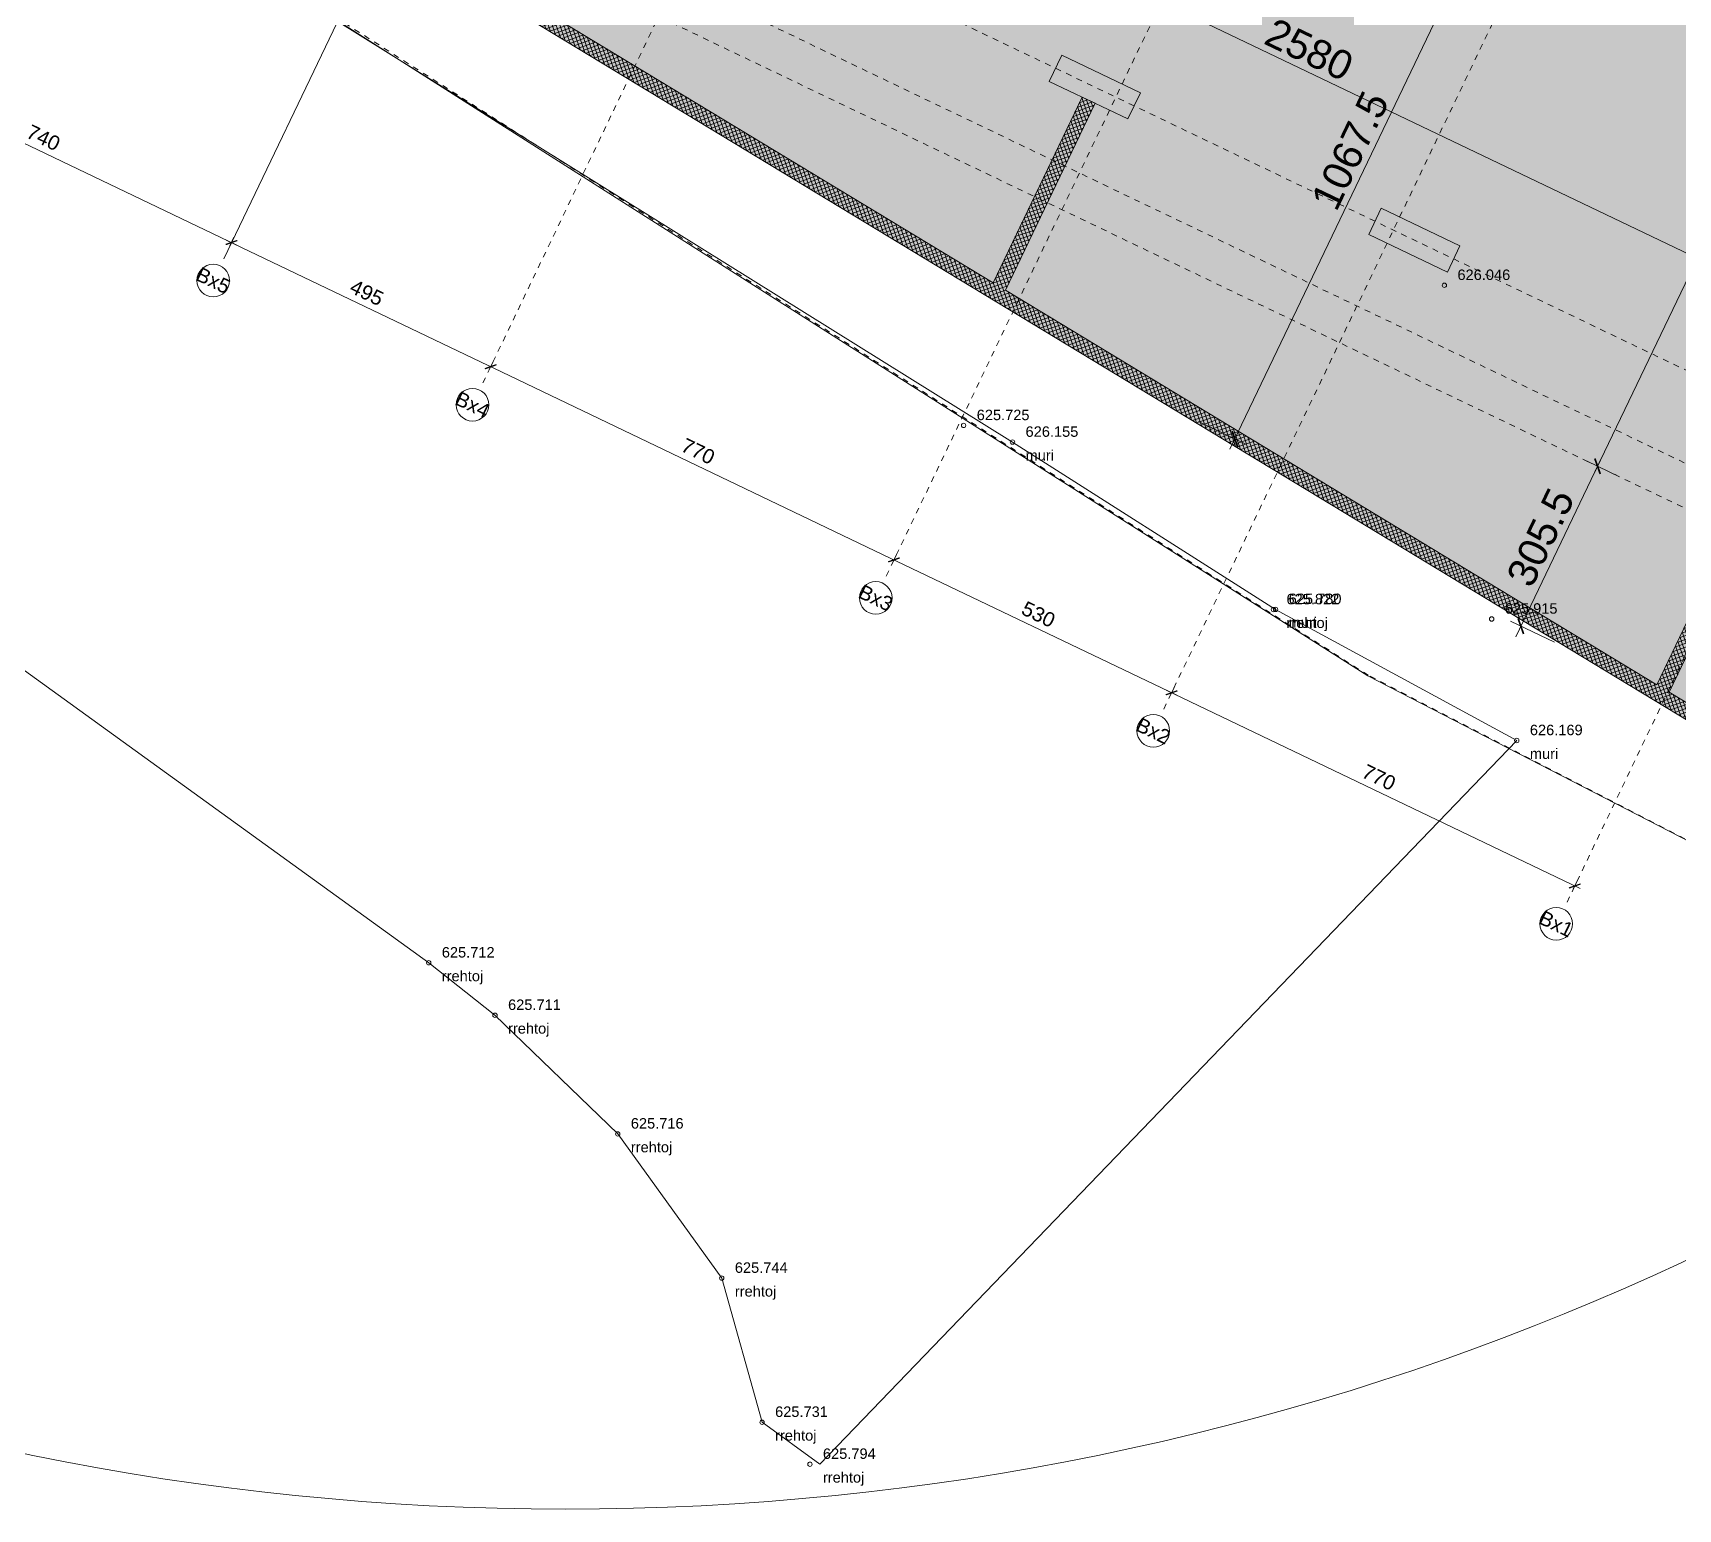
# Model space of a CAD drawing. Header units: metres. Extents: x 7511714 to 7511891, y 4693222 to 4693343.
# Drawn here: x 7511820.42 to 7511848.75, y 4693237.02 to 4693262.45 of the extents above; entities that cross this region are included whole.
import ezdxf
from ezdxf.enums import TextEntityAlignment as Align

# ---------------------------------------------------------------- set-up
doc = ezdxf.new("R2010")
doc.units = ezdxf.units.M
for name, pattern in [('23486-A01$0${ Chain Double-Dash }', [0]), ('AXES', [2, 1.25, -0.25, 0.25, -0.25]), ('CACHE', [0.375, 0.25, -0.125]), ('CONTINU', [0]), ('Dot & Dashed', [335.13888120651256, 158.749999999965, -88.19444444442497, 0, -88.19443676212254]), ('DXK_LINE_DOT1', [1.8814, 0.9407, -0.9407])]:
    doc.linetypes.add(name, pattern=pattern)
doc.layers.get('0').update_dxf_attribs({"lineweight": 0})
doc.layers.get('Defpoints').update_dxf_attribs({"lineweight": 0})
for name, color, linetype, lineweight in [('AXES', 10, 'AXES', 0), ('BETON CACHE', 4, 'CACHE', 0), ('BETON COUPE', 3, 'CONTINU', 0), ('BETON HACHURE', 252, 'Continuous', 0), ('BETON TRAME', 254, 'Continuous', 0), ('BORD', 5, 'Continuous', 0), ('COTE 50ème', 1, 'Continuous', 0), ('FOND DE FOUILLE', 7, 'Continuous', 0), ('HORS GEL', 106, 'CACHE', 0), ('Matjet', 210, 'Continuous', 0), ('muri', 44, 'Continuous', 0), ('parcela', 7, 'Continuous', 0), ('Puset fekali', 30, 'Continuous', 0), ('rrethoj', 106, 'Continuous', 0), ('TALUS', 2, 'Continuous', 0), ('TALUS TRAME 2', 254, 'Continuous', 0)]:
    doc.layers.add(name, color=color, linetype=linetype, lineweight=lineweight)
doc.styles.add('FN_TEXT_1.50', font='arial.ttf', dxfattribs={"height": 10})
doc.styles.add('RS_TEXT_1.50', font='arial.ttf', dxfattribs={"height": 12.5})
doc.styles.add('RS_TXT_100', font='arial.ttf', dxfattribs={"height": 25})
doc.styles.add('SMA_TEXT_1.200', font='arial.ttf', dxfattribs={"height": 50})
doc.styles.get("Standard").update_dxf_attribs({"font": 'arial.ttf'})
doc.dimstyles.new('RS_100CM_LINEAIRE', dxfattribs={"dimscale": 10, "dimtxt": 25, "dimasz": 1.5, "dimexe": 1, "dimexo": 2.5, "dimgap": 1, "dimtad": 1, "dimdec": 1, "dimrnd": 0.5, "dimdsep": 46, "dimtxsty": 'RS_TXT_100', "dimblk1": 'ARCHTICK', "dimblk2": 'ARCHTICK', "dimsah": 1, "dimcen": 2.5, "dimdle": 1, "dimclrt": 4, "dimadec": 0, "dimazin": 2, "dimtfac": 1, "dimtdec": 1, "dimtix": 1, "dimtmove": 2, "dimatfit": 3, "dimfxl": 1, "dimtolj": 1, "dimtzin": 0, "dimarcsym": 0})
doc.dimstyles.new('SMA_1.200', dxfattribs={"dimscale": 20, "dimtxt": 50, "dimasz": 1, "dimexe": 1, "dimexo": 2, "dimgap": 0.5, "dimtad": 1, "dimdec": 1, "dimrnd": 0.5, "dimdsep": 46, "dimtxsty": 'SMA_TEXT_1.200', "dimblk": 'ARCHTICK', "dimcen": 10, "dimdle": 1, "dimadec": 0, "dimazin": 2, "dimtfac": 1, "dimtdec": 1, "dimtix": 1, "dimtmove": 2, "dimatfit": 3, "dimfxl": 1, "dimtolj": 1, "dimtzin": 0, "dimarcsym": 0})

# ---------------------------------------------------------------- blocks, each defined once
blk = doc.blocks.new('*U74', base_point=(7511827.24, 4693246.428000001, 625.712))
at = {"layer": 'Matjet', "linetype": 'ByBlock', "lineweight": -2}
blk.add_line((7511827.24, 4693246.428000001, 625.712), (7511827.24, 4693246.428000001, 625.712), dxfattribs=at)
blk.add_circle((7511827.24, 4693246.428000001, 625.712), 0.03749999925, dxfattribs=at)
at = {"layer": 'Matjet', "linetype": 'ByBlock', "char_height": 0.18}
for s, insert, attachment_point in [('625.712', (7511827.465, 4693246.607999999, 625.712), 4), ('rrehtoj', (7511827.465, 4693246.291096861, 625.712), 1)]:
    blk.add_mtext(s, dxfattribs=dict(at, insert=insert, attachment_point=attachment_point))
blk = doc.blocks.new('*U75', base_point=(7511828.381, 4693245.525, 625.7109999999999))
at = {"layer": 'Matjet', "linetype": 'ByBlock', "lineweight": -2}
blk.add_line((7511828.381, 4693245.525, 625.7109999999999), (7511828.381, 4693245.525, 625.7109999999999), dxfattribs=at)
blk.add_circle((7511828.381, 4693245.525, 625.7109999999999), 0.03749999925, dxfattribs=at)
at = {"layer": 'Matjet', "linetype": 'ByBlock', "char_height": 0.18}
for s, insert, attachment_point in [('625.711', (7511828.606000001, 4693245.705, 625.7109999999999), 4), ('rrehtoj', (7511828.606000001, 4693245.388096862, 625.7109999999999), 1)]:
    blk.add_mtext(s, dxfattribs=dict(at, insert=insert, attachment_point=attachment_point))
blk = doc.blocks.new('*U76', base_point=(7511830.495, 4693243.481000001, 625.7159999999999))
at = {"layer": 'Matjet', "linetype": 'ByBlock', "lineweight": -2}
blk.add_line((7511830.495, 4693243.481000001, 625.7159999999999), (7511830.495, 4693243.481000001, 625.7159999999999), dxfattribs=at)
blk.add_circle((7511830.495, 4693243.481000001, 625.7159999999999), 0.03749999925, dxfattribs=at)
at = {"layer": 'Matjet', "linetype": 'ByBlock', "char_height": 0.18}
for s, insert, attachment_point in [('625.716', (7511830.72, 4693243.660999998, 625.7159999999999), 4), ('rrehtoj', (7511830.72, 4693243.344096861, 625.7159999999999), 1)]:
    blk.add_mtext(s, dxfattribs=dict(at, insert=insert, attachment_point=attachment_point))
blk = doc.blocks.new('*U77', base_point=(7511832.286000001, 4693240.996, 625.744))
at = {"layer": 'Matjet', "linetype": 'ByBlock', "lineweight": -2}
blk.add_line((7511832.286000001, 4693240.996, 625.744), (7511832.286000001, 4693240.996, 625.744), dxfattribs=at)
blk.add_circle((7511832.286000001, 4693240.996, 625.744), 0.03749999925, dxfattribs=at)
at = {"layer": 'Matjet', "linetype": 'ByBlock', "char_height": 0.18}
for s, insert, attachment_point in [('625.744', (7511832.511, 4693241.175999999, 625.744), 4), ('rrehtoj', (7511832.511, 4693240.859096861, 625.744), 1)]:
    blk.add_mtext(s, dxfattribs=dict(at, insert=insert, attachment_point=attachment_point))
blk = doc.blocks.new('*U78', base_point=(7511832.979000001, 4693238.514, 625.731))
at = {"layer": 'Matjet', "linetype": 'ByBlock', "lineweight": -2}
blk.add_line((7511832.979000001, 4693238.514, 625.731), (7511832.979000001, 4693238.514, 625.731), dxfattribs=at)
blk.add_circle((7511832.979000001, 4693238.514, 625.731), 0.03749999925, dxfattribs=at)
at = {"layer": 'Matjet', "linetype": 'ByBlock', "char_height": 0.18}
for s, insert, attachment_point in [('625.731', (7511833.204000001, 4693238.694, 625.731), 4), ('rrehtoj', (7511833.204000001, 4693238.377035472, 625.731), 1)]:
    blk.add_mtext(s, dxfattribs=dict(at, insert=insert, attachment_point=attachment_point))
blk = doc.blocks.new('*U79', base_point=(7511833.802999999, 4693237.791, 625.7939999999999))
at = {"layer": 'Matjet', "linetype": 'ByBlock', "lineweight": -2}
blk.add_line((7511833.802999999, 4693237.791, 625.7939999999999), (7511833.802999999, 4693237.791, 625.7939999999999), dxfattribs=at)
blk.add_circle((7511833.802999999, 4693237.791, 625.7939999999999), 0.03749999925, dxfattribs=at)
at = {"layer": 'Matjet', "linetype": 'ByBlock', "char_height": 0.18}
for s, insert, attachment_point in [('625.794', (7511834.028, 4693237.971, 625.7939999999999), 4), ('rrehtoj', (7511834.028, 4693237.654096862, 625.7939999999999), 1)]:
    blk.add_mtext(s, dxfattribs=dict(at, insert=insert, attachment_point=attachment_point))
blk = doc.blocks.new('*U80', base_point=(7511841.785, 4693252.513, 625.822))
at = {"layer": 'Matjet', "linetype": 'ByBlock', "lineweight": -2}
blk.add_line((7511841.785, 4693252.513, 625.822), (7511841.785, 4693252.513, 625.822), dxfattribs=at)
blk.add_circle((7511841.785, 4693252.513, 625.822), 0.03749999925, dxfattribs=at)
at = {"layer": 'Matjet', "linetype": 'ByBlock', "char_height": 0.18}
for s, insert, attachment_point in [('625.822', (7511842.01, 4693252.692999999, 625.822), 4), ('rrehtoj', (7511842.01, 4693252.376096863, 625.822), 1)]:
    blk.add_mtext(s, dxfattribs=dict(at, insert=insert, attachment_point=attachment_point))
blk = doc.blocks.new('*U81', base_point=(7511841.823, 4693252.517, 625.7799999999999))
at = {"layer": 'Matjet', "linetype": 'ByBlock', "lineweight": -2}
blk.add_line((7511841.823, 4693252.517, 625.7799999999999), (7511841.823, 4693252.517, 625.7799999999999), dxfattribs=at)
blk.add_circle((7511841.823, 4693252.517, 625.7799999999999), 0.03749999925, dxfattribs=at)
at = {"layer": 'Matjet', "linetype": 'ByBlock', "char_height": 0.18}
for s, insert, attachment_point in [('625.780', (7511842.047999999, 4693252.697, 625.7799999999999), 4), ('muri', (7511842.047999999, 4693252.380096862, 625.7799999999999), 1)]:
    blk.add_mtext(s, dxfattribs=dict(at, insert=insert, attachment_point=attachment_point))
blk = doc.blocks.new('*U82', base_point=(7511837.292, 4693255.397999999, 626.1549999999999))
at = {"layer": 'Matjet', "linetype": 'ByBlock', "lineweight": -2}
blk.add_line((7511837.292, 4693255.397999999, 626.1549999999999), (7511837.292, 4693255.397999999, 626.1549999999999), dxfattribs=at)
blk.add_circle((7511837.292, 4693255.397999999, 626.1549999999999), 0.03749999925, dxfattribs=at)
at = {"layer": 'Matjet', "linetype": 'ByBlock', "char_height": 0.18}
for s, insert, attachment_point in [('626.155', (7511837.517000001, 4693255.578, 626.1549999999999), 4), ('muri', (7511837.517000001, 4693255.261096862, 626.1549999999999), 1)]:
    blk.add_mtext(s, dxfattribs=dict(at, insert=insert, attachment_point=attachment_point))
blk = doc.blocks.new('*U83', base_point=(7511836.451, 4693255.684999999, 625.7249999999998))
at = {"layer": 'Matjet', "linetype": 'ByBlock', "lineweight": -2}
blk.add_line((7511836.451, 4693255.684999999, 625.7249999999998), (7511836.451, 4693255.684999999, 625.7249999999998), dxfattribs=at)
blk.add_circle((7511836.451, 4693255.684999999, 625.7249999999998), 0.03749999925, dxfattribs=at)
at = {"layer": 'Matjet', "linetype": 'ByBlock', "insert": (7511836.676, 4693255.864999998, 625.7249999999998), "char_height": 0.18, "attachment_point": 4}
blk.add_mtext('625.725', dxfattribs=at)
blk = doc.blocks.new('*U129', base_point=(7511845.542999999, 4693252.350999999, 625.9149999999998))
at = {"layer": 'Matjet', "linetype": 'ByBlock', "lineweight": -2}
blk.add_line((7511845.542999999, 4693252.350999999, 625.9149999999998), (7511845.542999999, 4693252.350999999, 625.9149999999998), dxfattribs=at)
blk.add_circle((7511845.542999999, 4693252.350999999, 625.9149999999998), 0.03749999925, dxfattribs=at)
at = {"layer": 'Matjet', "linetype": 'ByBlock', "insert": (7511845.767999998, 4693252.530999999, 625.9149999999998), "char_height": 0.18, "attachment_point": 4}
blk.add_mtext('625.915', dxfattribs=at)
blk = doc.blocks.new('*U130', base_point=(7511845.976, 4693250.258, 626.1689999999999))
at = {"layer": 'Matjet', "linetype": 'ByBlock', "lineweight": -2}
blk.add_line((7511845.976, 4693250.258, 626.1689999999999), (7511845.976, 4693250.258, 626.1689999999999), dxfattribs=at)
blk.add_circle((7511845.976, 4693250.258, 626.1689999999999), 0.03749999925, dxfattribs=at)
at = {"layer": 'Matjet', "linetype": 'ByBlock', "char_height": 0.18}
for s, insert, attachment_point in [('626.169', (7511846.201, 4693250.437999999, 626.1689999999999), 4), ('muri', (7511846.201, 4693250.121096863, 626.1689999999999), 1)]:
    blk.add_mtext(s, dxfattribs=dict(at, insert=insert, attachment_point=attachment_point))
blk = doc.blocks.new('*U131', base_point=(7511844.728999999, 4693258.1, 626.0460000000002))
at = {"layer": 'Matjet', "linetype": 'ByBlock', "lineweight": -2}
blk.add_line((7511844.728999999, 4693258.1, 626.0460000000002), (7511844.728999999, 4693258.1, 626.0460000000002), dxfattribs=at)
blk.add_circle((7511844.728999999, 4693258.1, 626.0460000000002), 0.03749999925, dxfattribs=at)
at = {"layer": 'Matjet', "linetype": 'ByBlock', "insert": (7511844.954, 4693258.279999998, 626.0460000000002), "char_height": 0.18, "attachment_point": 4}
blk.add_mtext('626.046', dxfattribs=at)
blk = doc.blocks.new('A$Cebd43ce6')
at = {"layer": 'BETON CACHE', "color": 232, "linetype": 'Dot & Dashed', "ltscale": 0.01}
blk.add_lwpolyline([(0, 0), (-1313.238454571285, 39.75275264584343), (-4660.494244752859, 445.5344367861398), (-4259.391150078416, 5326.202943994038), (-610.1144931734743, 5439.72356695043), (-20.71135502445395, 5433.15160192037)], close=True, dxfattribs=at)
at = {"layer": 'COTE 50ème', "ltscale": 0.5}
blk.add_circle((-3905.627959313715, 2250.096767547431), 4550, dxfattribs=at)
blk = doc.blocks.new('AXES_FN')
at = {"color": 0, "linetype": 'Continuous'}
blk.add_circle((0, 15.0000000000291), 15, dxfattribs=at)
at = {"color": 0, "style": 'FN_TEXT_1.50'}
blk.add_attdef('AXES', text='', height=12.5, dxfattribs=at).set_placement((-48.89196793997054, 20.62500000002911), align=Align.MIDDLE_CENTER)
blk = doc.blocks.new('_ArchTick')
at = {"color": 0, "linetype": 'ByBlock', "const_width": 0.15}
blk.add_lwpolyline([(-0.5, -0.5), (0.5, 0.5)], dxfattribs=at)
blk = doc.blocks.new('*D390')
at = {"layer": 'AXES', "color": 0, "linetype": 'Continuous', "lineweight": -2, "ltscale": 0.5, "transparency": 16777216}
for p, q in [((46472.31659359817, -46019.73147992377), (46472.31659359817, -46003.66435248702)), ((47242.31680525102, -46019.73147992377), (47242.31680525102, -46003.66435248702)), ((46462.31659359817, -46013.66435248702), (47252.31680525102, -46013.66435248702))]:
    blk.add_line(p, q, dxfattribs=at)
at = {"layer": 'Defpoints', "color": 0, "linetype": 'Continuous', "ltscale": 0.5, "transparency": 16777216}
for p in [(47242.31680525102, -46013.66435248702), (46472.31659359817, -46044.73147992377), (47242.31680525102, -46044.73147992377)]:
    blk.add_point(p, dxfattribs=at)
at = {"layer": 'AXES', "color": 0, "linetype": 'Continuous', "lineweight": -2, "ltscale": 0.5, "transparency": 16777216, "xscale": 15, "yscale": 15, "zscale": 15, "rotation": 180}
blk.add_blockref('_ArchTick', (46472.31659359817, -46013.66435248702), dxfattribs=at)
at = {"layer": 'AXES', "color": 0, "linetype": 'Continuous', "lineweight": -2, "ltscale": 0.5, "transparency": 16777216, "xscale": 15, "yscale": 15, "zscale": 15}
blk.add_blockref('_ArchTick', (47242.31680525102, -46013.66435248702), dxfattribs=at)
at = {"layer": 'AXES', "color": 4, "linetype": 'Continuous', "lineweight": 5, "ltscale": 0.5, "transparency": 16777216, "insert": (46857.31669942459, -45990.90002779398), "char_height": 25, "attachment_point": 5, "style": 'RS_TXT_100'}
blk.add_mtext('\\A1;770', dxfattribs=at)
blk = doc.blocks.new('*D391')
at = {"layer": 'AXES', "color": 0, "linetype": 'Continuous', "lineweight": -2, "ltscale": 0.5, "transparency": 16777216}
for p, q in [((47242.31680525102, -46019.73147992377), (47242.31680525102, -46003.66435248702)), ((47772.31680525102, -46019.73147992377), (47772.31680525102, -46003.66435248702)), ((47232.31680525102, -46013.66435248702), (47782.31680525102, -46013.66435248702))]:
    blk.add_line(p, q, dxfattribs=at)
at = {"layer": 'Defpoints', "color": 0, "linetype": 'Continuous', "ltscale": 0.5, "transparency": 16777216}
for p in [(47772.31680525102, -46013.66435248702), (47242.31680525102, -46044.73147992377), (47772.31680525102, -46044.73147992377)]:
    blk.add_point(p, dxfattribs=at)
at = {"layer": 'AXES', "color": 0, "linetype": 'Continuous', "lineweight": -2, "ltscale": 0.5, "transparency": 16777216, "xscale": 15, "yscale": 15, "zscale": 15, "rotation": 180}
blk.add_blockref('_ArchTick', (47242.31680525102, -46013.66435248702), dxfattribs=at)
at = {"layer": 'AXES', "color": 0, "linetype": 'Continuous', "lineweight": -2, "ltscale": 0.5, "transparency": 16777216, "xscale": 15, "yscale": 15, "zscale": 15}
blk.add_blockref('_ArchTick', (47772.31680525102, -46013.66435248702), dxfattribs=at)
at = {"layer": 'AXES', "color": 4, "linetype": 'Continuous', "lineweight": 5, "ltscale": 0.5, "transparency": 16777216, "insert": (47507.31680525102, -45990.89150119098), "char_height": 25, "attachment_point": 5, "style": 'RS_TXT_100'}
blk.add_mtext('\\A1;530', dxfattribs=at)
blk = doc.blocks.new('*D392')
at = {"layer": 'AXES', "color": 0, "linetype": 'Continuous', "lineweight": -2, "ltscale": 0.5, "transparency": 16777216}
for p, q in [((47772.31680525102, -46019.73147992377), (47772.31680525102, -46003.66435248702)), ((48542.31680525102, -46019.73147992377), (48542.31680525102, -46003.66435248702)), ((47762.31680525102, -46013.66435248702), (48552.31680525102, -46013.66435248702))]:
    blk.add_line(p, q, dxfattribs=at)
at = {"layer": 'Defpoints', "color": 0, "linetype": 'Continuous', "ltscale": 0.5, "transparency": 16777216}
for p in [(48542.31680525102, -46013.66435248702), (47772.31680525102, -46044.73147992377), (48542.31680525102, -46044.73147992377)]:
    blk.add_point(p, dxfattribs=at)
at = {"layer": 'AXES', "color": 0, "linetype": 'Continuous', "lineweight": -2, "ltscale": 0.5, "transparency": 16777216, "xscale": 15, "yscale": 15, "zscale": 15, "rotation": 180}
blk.add_blockref('_ArchTick', (47772.31680525102, -46013.66435248702), dxfattribs=at)
at = {"layer": 'AXES', "color": 0, "linetype": 'Continuous', "lineweight": -2, "ltscale": 0.5, "transparency": 16777216, "xscale": 15, "yscale": 15, "zscale": 15}
blk.add_blockref('_ArchTick', (48542.31680525102, -46013.66435248702), dxfattribs=at)
at = {"layer": 'AXES', "color": 4, "linetype": 'Continuous', "lineweight": 5, "ltscale": 0.5, "transparency": 16777216, "insert": (48157.31680525102, -45990.90002779398), "char_height": 25, "attachment_point": 5, "style": 'RS_TXT_100'}
blk.add_mtext('\\A1;770', dxfattribs=at)
blk = doc.blocks.new('*D396')
at = {"layer": 'Defpoints', "color": 0, "linetype": 'ByBlock', "transparency": 16777216}
for p in [(45977.316805251, -46013.66435248702), (45977.316805251, -46044.72681638321), (46472.31659359817, -46044.73147992377)]:
    blk.add_point(p, dxfattribs=at)
at = {"layer": 'HORS GEL', "color": 0, "linetype": 'ByBlock', "lineweight": -2, "transparency": 16777216}
for p, q in [((45977.316805251, -46019.72681638321), (45977.316805251, -46003.66435248702)), ((46472.31659359817, -46019.73147992377), (46472.31659359817, -46003.66435248702)), ((46482.31659359817, -46013.66435248702), (45967.316805251, -46013.66435248702))]:
    blk.add_line(p, q, dxfattribs=at)
at = {"layer": 'HORS GEL', "color": 0, "linetype": 'ByBlock', "lineweight": -2, "transparency": 16777216, "xscale": 15, "yscale": 15, "zscale": 15, "rotation": 180}
blk.add_blockref('_ArchTick', (45977.316805251, -46013.66435248702), dxfattribs=at)
at = {"layer": 'HORS GEL', "color": 0, "linetype": 'ByBlock', "lineweight": -2, "transparency": 16777216, "xscale": 15, "yscale": 15, "zscale": 15}
blk.add_blockref('_ArchTick', (46472.31659359817, -46013.66435248702), dxfattribs=at)
at = {"layer": 'HORS GEL', "color": 4, "linetype": 'ByBlock', "transparency": 16777216, "insert": (46224.81669942458, -45990.90002779398), "char_height": 25, "attachment_point": 5, "style": 'RS_TXT_100'}
blk.add_mtext('\\A1;495', dxfattribs=at)
blk = doc.blocks.new('*D397')
at = {"layer": 'Defpoints', "color": 0, "linetype": 'ByBlock', "transparency": 16777216}
for p in [(45237.31657948548, -46013.66435248702), (45237.31657948548, -46044.72681638323), (45977.316805251, -46044.72681638321)]:
    blk.add_point(p, dxfattribs=at)
at = {"layer": 'HORS GEL', "color": 0, "linetype": 'ByBlock', "lineweight": -2, "transparency": 16777216}
for p, q in [((45237.31657948548, -46019.72681638323), (45237.31657948548, -46003.66435248702)), ((45977.316805251, -46019.72681638321), (45977.316805251, -46003.66435248702)), ((45987.316805251, -46013.66435248702), (45227.31657948548, -46013.66435248702))]:
    blk.add_line(p, q, dxfattribs=at)
at = {"layer": 'HORS GEL', "color": 0, "linetype": 'ByBlock', "lineweight": -2, "transparency": 16777216, "xscale": 15, "yscale": 15, "zscale": 15, "rotation": 180}
blk.add_blockref('_ArchTick', (45237.31657948548, -46013.66435248702), dxfattribs=at)
at = {"layer": 'HORS GEL', "color": 0, "linetype": 'ByBlock', "lineweight": -2, "transparency": 16777216, "xscale": 15, "yscale": 15, "zscale": 15}
blk.add_blockref('_ArchTick', (45977.316805251, -46013.66435248702), dxfattribs=at)
at = {"layer": 'HORS GEL', "color": 4, "linetype": 'ByBlock', "transparency": 16777216, "insert": (45607.31669236824, -45990.90002779398), "char_height": 25, "attachment_point": 5, "style": 'RS_TXT_100'}
blk.add_mtext('\\A1;740', dxfattribs=at)
blk = doc.blocks.new('*D407')
at = {"layer": 'Defpoints', "color": 0, "transparency": 16777216}
for p in [(46217.31659359817, -44853.48374530181), (48797.31680525102, -44845.60074571962), (46217.31659359817, -44947.59699043625)]:
    blk.add_point(p, dxfattribs=at)
at = {"layer": 'TALUS', "color": 0, "lineweight": -2, "transparency": 16777216}
for p, q in [((46217.31659359817, -44893.48374530181), (46217.31659359817, -44967.59699043625)), ((48797.31680525102, -44885.60074571962), (48797.31680525102, -44967.59699043625)), ((48817.31680525102, -44947.59699043625), (46197.31659359817, -44947.59699043625))]:
    blk.add_line(p, q, dxfattribs=at)
at = {"layer": 'TALUS', "color": 0, "lineweight": -2, "transparency": 16777216, "xscale": 20, "yscale": 20, "zscale": 20, "rotation": 180}
blk.add_blockref('_ArchTick', (46217.31659359817, -44947.59699043625), dxfattribs=at)
at = {"layer": 'TALUS', "color": 0, "lineweight": -2, "transparency": 16777216, "xscale": 20, "yscale": 20, "zscale": 20}
blk.add_blockref('_ArchTick', (48797.31680525102, -44947.59699043625), dxfattribs=at)
at = {"layer": 'TALUS', "color": 0, "transparency": 16777216, "insert": (47507.31669942459, -44912.06834105017), "char_height": 50, "attachment_point": 5, "style": 'SMA_TEXT_1.200'}
blk.add_mtext('\\A1;2580', dxfattribs=at)
blk = doc.blocks.new('*D417')
at = {"layer": 'Defpoints', "color": 0, "transparency": 16777216}
for p in [(48265.18938893528, -45344.73148260597), (48346.81064132419, -45344.73148260597), (48369.19835565038, -45650.31548578021)]:
    blk.add_point(p, dxfattribs=at)
at = {"layer": 'TALUS', "color": 0, "lineweight": -2, "transparency": 16777216}
for p, q in [((48265.18938893528, -45670.31548578021), (48265.18938893528, -45324.73148260597)), ((48306.81064132419, -45344.73148260597), (48245.18938893528, -45344.73148260597)), ((48329.19835565038, -45650.31548578021), (48245.18938893528, -45650.31548578021))]:
    blk.add_line(p, q, dxfattribs=at)
at = {"layer": 'TALUS', "color": 0, "lineweight": -2, "transparency": 16777216, "xscale": 20, "yscale": 20, "zscale": 20}
for p, rotation in [((48265.18938893528, -45344.73148260597), 90), ((48265.18938893528, -45650.31548578021), 270)]:
    blk.add_blockref('_ArchTick', p, dxfattribs=dict(at, rotation=rotation))
at = {"layer": 'TALUS', "color": 0, "transparency": 16777216, "insert": (48229.6436863432, -45497.52348419308), "char_height": 50, "attachment_point": 5, "rotation": 90, "style": 'SMA_TEXT_1.200'}
blk.add_mtext('\\A1;305.5', dxfattribs=at)
blk = doc.blocks.new('*D418')
at = {"layer": 'Defpoints', "color": 0, "transparency": 16777216}
for p in [(48265.18938893528, -42899.73148260597), (48344.44222280991, -42899.73148260597), (48346.81064132419, -45344.73148260597)]:
    blk.add_point(p, dxfattribs=at)
at = {"layer": 'TALUS', "color": 0, "lineweight": -2, "transparency": 16777216}
for p, q in [((48265.18938893528, -45364.73148260597), (48265.18938893528, -42879.73148260597)), ((48304.44222280991, -42899.73148260597), (48245.18938893528, -42899.73148260597)), ((48306.81064132419, -45344.73148260597), (48245.18938893528, -45344.73148260597))]:
    blk.add_line(p, q, dxfattribs=at)
at = {"layer": 'TALUS', "color": 0, "lineweight": -2, "transparency": 16777216, "xscale": 20, "yscale": 20, "zscale": 20}
for p, rotation in [((48265.18938893528, -42899.73148260597), 90), ((48265.18938893528, -45344.73148260597), 270)]:
    blk.add_blockref('_ArchTick', p, dxfattribs=dict(at, rotation=rotation))
at = {"layer": 'TALUS', "color": 0, "transparency": 16777216, "insert": (48229.6607395492, -44122.23148260596), "char_height": 50, "attachment_point": 5, "rotation": 90, "style": 'SMA_TEXT_1.200'}
blk.add_mtext('\\A1;2445', dxfattribs=at)
blk = doc.blocks.new('*D420')
at = {"layer": 'Defpoints', "color": 0, "transparency": 16777216}
for p in [(47615.74819936119, -44504.73148260598), (47681.48439654378, -44504.73148260598), (47572.2332799346, -45572.05081780273)]:
    blk.add_point(p, dxfattribs=at)
at = {"layer": 'TALUS', "color": 0, "lineweight": -2, "transparency": 16777216}
for p, q in [((47655.74819936119, -44504.73148260598), (47701.48439654378, -44504.73148260598)), ((47681.48439654378, -45592.05081780273), (47681.48439654378, -44484.73148260598)), ((47612.2332799346, -45572.05081780273), (47701.48439654378, -45572.05081780273))]:
    blk.add_line(p, q, dxfattribs=at)
at = {"layer": 'TALUS', "color": 0, "lineweight": -2, "transparency": 16777216, "xscale": 20, "yscale": 20, "zscale": 20}
for p, rotation in [((47681.48439654378, -44504.73148260598), 90), ((47681.48439654378, -45572.05081780273), 270)]:
    blk.add_blockref('_ArchTick', p, dxfattribs=dict(at, rotation=rotation))
at = {"layer": 'TALUS', "color": 0, "transparency": 16777216, "insert": (47645.9557471577, -45038.39115020435), "char_height": 50, "attachment_point": 5, "rotation": 90, "style": 'SMA_TEXT_1.200'}
blk.add_mtext('\\A1;1067.5', dxfattribs=at)
blk = doc.blocks.new('A$C340691c1')
at = {"layer": 'BETON HACHURE', "true_color": 0x636466, "transparency": 33554585}
h = blk.add_hatch(dxfattribs=at)
h.set_pattern_fill('ANSI37', color=251, scale=50, angle=270, style=0)
h.set_pattern_definition([(315, (-58216.8400916399, 74502.85212336945), (4.419417382415923, 4.419417382415921), []), (45, (-58216.8400916399, 74502.85212336945), (-4.41941738241592, 4.419417382415923), [])])
h.paths.add_polyline_path([(-2720.628170966578, 3000.241066249626), (-2695.628170966585, 3000.241066249626), (-2695.628170966578, 2675.241066249626), (-2720.628170966578, 2675.24106624964)], flags=0)
h.paths.add_polyline_path([(-2720.628170966578, 3000.241066249626), (-2695.628170966585, 3000.241066249626), (-2695.628170966578, 2675.241066249626), (-2720.628170966578, 2675.24106624964)], flags=0)
h.paths.add_polyline_path([(-540.6324638166043, 2860.096752578655), (-540.6281709666073, 2810.096757943043), (-460.6281709666073, 2810.096757943043), (-460.6324638166043, 2860.096752578655)], flags=0)
h.paths.add_polyline_path([(-920.6302367242461, 2860.096752578567), (-920.6302367242461, 2810.096757942956), (-840.6302367242461, 2810.096757942956), (-840.6302367242461, 2860.096752578567)], flags=0)
edge = h.paths.add_edge_path(flags=0)
edge.add_arc((-880.630236724217, 4175.096779741536), 40, 0, 360)
edge = h.paths.add_edge_path(flags=0)
edge.add_arc((-880.6302367242461, 4850.096752578524), 40, 0, 360)
edge = h.paths.add_edge_path(flags=0)
edge.add_arc((-880.6302367242606, 3575.096742974114), 40, 0, 360)
h.paths.add_polyline_path([(-35.62817096657818, 5320.238549746588), (-4224.472317065207, 5320.24106624964), (-4613.76063167776, 583.5373482178402), (-35.62817096657818, 133.9492446580698)])
edge = h.paths.add_edge_path(flags=0)
edge.add_arc((-880.6302367242606, 3575.096742974114), 40, 0, 360)
h.paths.add_polyline_path([(-2095.628170966571, 5295.241066249626), (-2095.628170966571, 4875.096752578524), (-2070.628170966571, 4875.096752578524), (-2070.628170966571, 5295.241066249626), (-500.6215066893492, 5295.241066249626), (-500.6324638166043, 4825.096752578524), (-460.6281709665491, 4825.096752578524), (-460.6281709665491, 5295.241066249626), (-60.62817096657818, 5295.238549746617), (-60.62817096657818, 3565.096742974114), (-460.6281709665491, 3565.096742974114), (-460.6281709665491, 4200.096779741536), (-500.6324638166043, 4200.096779741536), (-500.6324638166043, 3535.096742974114), (-60.62817096657818, 3535.096742974114), (-60.62817096657818, 2790.096752578596), (-500.6324638166043, 2790.096752578596), (-500.6324638166043, 1400.09671581116), (-460.6281709665782, 1400.09671581116), (-460.6281709665709, 2760.096752578596), (-60.62817096657818, 2760.096752578596), (-60.62817096657818, 161.524588839733), (-833.1279593137151, 237.386682786484), (-833.1279593137151, 725.0967525785964), (-858.1279593137151, 725.0967525785964), (-858.1279593137151, 239.84176740564), (-2163.127973426381, 367.9971859111974), (-2163.127973426381, 725.0967525785672), (-2188.127973426381, 725.0967525785672), (-2188.127973426381, 370.4522705303534), (-3375.627959313715, 487.0687885553634), (-3375.627959313715, 725.0967525785672), (-3425.628170966571, 725.0967525785672), (-3425.628170966571, 491.9789785787143), (-4586.829182993511, 606.0128483532026), (-4515.485280736975, 1474.096771240846), (-4205.627959313715, 1474.096771240846), (-4205.627959313715, 1524.096771240846), (-4511.376006254672, 1524.096771240846), (-4411.438452378636, 2740.096752578582), (-4205.627959313715, 2740.096752578582), (-4205.627959313715, 2790.096752578582), (-4407.329168342134, 2790.096752578582), (-4405.479994506233, 2810.096757942956), (-4205.628170966578, 2810.096757942942), (-4205.628170966578, 2860.096757942927), (-4401.576193174187, 2860.096757942942), (-4344.868192445581, 3550.096757942956), (-4205.628170966578, 3550.096757942956), (-4205.628170966578, 3600.096757942956), (-4340.758930798831, 3600.096757942956), (-4295.55690844405, 4150.096794710378), (-4205.628170966578, 4150.096794710378), (-4205.628170966578, 4200.096794710378), (-4291.447633959229, 4200.096794710378), (-4201.442645329989, 5295.241066249626), (-3423.128170966578, 5295.241066249626), (-3423.128170966578, 4875.096757942971), (-3398.128170966578, 4875.096757942971), (-3398.128170966578, 5295.24106624964)], flags=16)
h.paths.add_polyline_path([(-920.6302367242461, 3615.096742974114), (-920.6302367242461, 3535.096742974114), (-840.6302367242461, 3535.096742974114), (-840.6302367242461, 3615.096742974114)], flags=0)
at = {"layer": 'BETON TRAME', "true_color": 0x636466, "transparency": 33554559}
h = blk.add_hatch(color=251, dxfattribs=at)
h.dxf.hatch_style = 1
h.paths.add_polyline_path([(-1640.627959313715, 2050.096767547424), (-1605.627959313715, 2050.096767547424), (-1605.627959313715, 1400.096730780002), (-1640.627959313715, 1400.096730780002), (-1640.627959313715, 1575.096752578582), (-2100.627959313715, 1575.096752578582), (-2100.627959313715, 1400.096730780002), (-2135.627959313715, 1400.096730780002), (-2135.627959313715, 2050.096767547424), (-2100.627959313715, 2050.096767547424), (-2100.627959313715, 1615.096752578582), (-1890.627959313715, 1615.096752578582), (-1890.627959313715, 1945.096752578582), (-1850.627959313715, 1945.096752578582), (-1850.627959313715, 1615.096752578582), (-1640.627959313715, 1615.096752578582)])
h.paths.add_polyline_path([(-770.6279593137151, 725.0967525785964), (-770.6279593137151, 775.0967525785964), (-920.6279593137151, 775.0967525785964), (-920.6279593137151, 725.0967525785964)])
h.paths.add_polyline_path([(-1490.627959313715, 725.0967525785672), (-1490.627959313715, 775.0967525785672), (-1640.627959313715, 775.0967525785672), (-1640.627959313715, 725.0967525785672)])
h.paths.add_polyline_path([(-2100.627973426381, 725.0967525785672), (-2100.627973426381, 775.0967525785672), (-2250.627973426381, 775.0967525785672), (-2250.627973426381, 725.0967525785672)])
h.paths.add_polyline_path([(-2820.628170966564, 725.0967579430144), (-2820.628170966564, 775.0967579430144), (-2970.628170966564, 775.0967579430144), (-2970.628170966564, 725.0967579430144)])
h.paths.add_polyline_path([(-2820.627959313715, 1400.096730780002), (-2820.627959313715, 1450.096730780002), (-2970.627964220548, 1450.096730780002), (-2970.627964220548, 1400.096730780002)])
h.paths.add_polyline_path([(-770.6279593137151, 1400.09671581116), (-770.6279593137151, 1450.09671581116), (-920.6279593137151, 1450.09671581116), (-920.6279593137151, 1400.09671581116)])
h.paths.add_polyline_path([(-770.6279593137151, 2000.096752578582), (-770.6279593137151, 2050.096752578582), (-920.6279593137151, 2050.096752578582), (-920.6279593137151, 2000.096752578582)])
h.paths.add_polyline_path([(-2820.627947041168, 2000.096767547424), (-2820.627947041168, 2050.096767547424), (-2970.627951948001, 2050.096767547424), (-2970.627951948001, 2000.096767547424)])
h.paths.add_polyline_path([(-2820.627723115758, 2740.096757942971), (-2820.627723115758, 2790.096757942971), (-2970.628170966564, 2790.096757942971), (-2970.628170966564, 2740.096757942971)])
h.paths.add_polyline_path([(-920.6279593137151, 2790.096752578596), (-920.6279593137151, 2740.096752578596), (-770.6279593137151, 2740.096752578596), (-770.6279593137151, 2790.096752578596)])
h.paths.add_polyline_path([(-1585.627959313715, 2740.096752578567), (-1585.627959313715, 2790.096752578567), (-1710.627959313715, 2790.096752578567), (-1710.627959313715, 2740.096752578567)])
h.paths.add_polyline_path([(-2030.627959313715, 2740.096752578582), (-2030.627959313715, 2790.096752578582), (-2155.627947041168, 2790.096752578582), (-2155.627947041168, 2740.096752578582)])
h.paths.add_polyline_path([(-2005.627959313715, 2790.096752578567), (-2030.627959313715, 2790.096752578567), (-2030.627959313715, 2285.096752578582), (-2005.627959313715, 2285.096752578582)])
h.paths.add_polyline_path([(-1710.627959313715, 2790.096752578582), (-1735.627959313715, 2790.096752578582), (-1735.627959313715, 2285.096752578582), (-1710.627959313715, 2285.096752578582)])
at = {"layer": 'FOND DE FOUILLE', "true_color": 0xfff4eb, "transparency": 33554508}
h = blk.add_hatch(color=7, dxfattribs=at)
h.dxf.hatch_style = 1
h.paths.add_polyline_path([(-4245.872391308127, 5059.853565706551), (-4224.472317065207, 5320.24106624964), (-35.62817096657818, 5320.241066249648), (-35.62817096650542, 133.9492446580625), (-4613.760631677833, 583.5373482178475), (-4446.38499810236, 2620.096772441982), (-3642.627959313715, 2620.096772441982), (-3642.627959313708, 2188.096752578553), (-3160.628170966564, 2188.096752578553), (-3160.628170966564, 535.0967525785964), (-580.6279593137151, 535.0967525785964), (-580.6279593137733, 2980.096752578596), (-1815.627959313715, 2980.096752578567), (-1815.627959313715, 5065.096752578524)])
at = {"layer": 'TALUS TRAME 2', "transparency": 33554559}
h = blk.add_hatch(color=256, dxfattribs=at)
h.dxf.hatch_style = 1
h.paths.add_polyline_path([(-1520.627959313708, 2025.096752578582), (-1520.627959313715, 1455.096752578582), (-2220.627959313708, 1455.096752578582), (-2220.627959313715, 2025.096752578582)])
h.paths.add_polyline_path([(-3480.627959313715, 2845.096757942971), (-2865.627959313708, 2845.096757942971), (-2865.627959313715, 2350.096752578553), (-3480.627959313715, 2350.096752578545)])
h.paths.add_polyline_path([(-2755.628170966571, 4105.096757942956), (-2755.628170966578, 3615.096757942956), (-3455.628170966571, 3615.096757942956), (-3455.628170966571, 4105.096757942949)])
h.paths.add_polyline_path([(-3160.628170966564, 535.0967525785964), (-580.6279593137151, 535.0967525785964), (-580.6279593137151, 2980.096752578596), (-1815.627959313715, 2980.096752578567), (-1815.627959313715, 5065.096752578524), (-4245.441477427485, 5065.096752578524), (-4446.38499810236, 2620.096772441982), (-3642.627959313715, 2620.096772441982), (-3642.627959313708, 2188.096752578553), (-3160.628170966564, 2188.096752578553)])
at = {"layer": 'AXES', "lineweight": 5, "ltscale": 1.3}
for p, q in [((-2905.628170966564, -164.9032447392092), (-2905.628170966564, 2926.687684488992)), ((-2135.627959313715, -164.9032447392092), (-2135.627959313715, 2926.687684488992)), ((-1605.627959313715, -164.9032447392092), (-1605.627959313715, 2926.687684488992)), ((-835.6279593137151, -164.9032447392092), (-835.6279593137151, 2926.687684488992)), ((159.4922222912719, 750.0967579430144), (-4860.627959313715, 750.0967579430144))]:
    blk.add_line(p, q, dxfattribs=at)
at = {"layer": 'BETON CACHE', "color": 242, "linetype": 'DXK_LINE_DOT1', "true_color": 0xcd2027}
blk.add_lwpolyline([(0, 0), (-1313.238454571285, 39.75275264584343), (-4660.494244752859, 445.5344367861398), (-4259.391150078416, 5326.202943994038), (-610.1144931734743, 5439.72356695043), (-20.71135502445395, 5433.15160192037)], close=True, dxfattribs=at)
at = {"layer": 'BETON CACHE', "lineweight": 5, "ltscale": 2}
for points in [[(-3160.628170966564, 2270.096752578553), (-3160.628170966564, 535.0967525785964), (-580.6279593137151, 535.0967525785964), (-580.6279593137151, 2980.096752578596), (-1815.627959313715, 2980.096752578567), (-1815.627959313715, 5065.096752578524), (-4245.441477427485, 5065.096752578524), (-4446.38499810236, 2620.096772441982), (-3560.627959313715, 2620.096772441982)], [(-3090.628170966564, 2270.096752578553), (-3090.628170966564, 605.0967525785964), (-650.6279593137151, 605.0967525785964), (-650.6279593137151, 2910.096752578596), (-1885.627959313715, 2910.096752578567), (-1885.627959313715, 4995.096752578524), (-4251.194461706225, 4995.096752578524), (-4440.632013823619, 2690.096772441982), (-3560.627959313715, 2690.096772441982)]]:
    blk.add_lwpolyline(points, dxfattribs=at)
at = {"layer": 'BETON COUPE', "color": 251, "lineweight": 5, "true_color": 0x636466}
blk.add_lwpolyline([(-35.62817096657818, 5320.238549746588), (-4224.472317065207, 5320.24106624964), (-4613.76063167776, 583.5373482178402), (-35.62817096657818, 133.9492446580698)], close=True, dxfattribs=at)
blk.add_lwpolyline([(-60.62817096657818, 2760.096752578596), (-60.62817096657818, 161.524588839733), (-833.1279593137151, 237.386682786484), (-833.1279593137151, 725.0967525785964), (-858.1279593137151, 725.0967525785964), (-858.1279593137151, 239.84176740564), (-2163.127973426381, 367.9971859111974), (-2163.127973426381, 725.0967525785672), (-2188.127973426381, 725.0967525785672), (-2188.127973426381, 370.4522705303534), (-3375.627959313715, 487.0687885553634)], dxfattribs=at)
at = {"layer": 'BETON COUPE', "color": 251, "true_color": 0x636466}
for points in [[(-2100.627973426381, 725.0967525785672), (-2100.627973426381, 775.0967525785672), (-2250.627973426381, 775.0967525785672), (-2250.627973426381, 725.0967525785672)], [(-1490.627959313715, 725.0967525785672), (-1490.627959313715, 775.0967525785672), (-1640.627959313715, 775.0967525785672), (-1640.627959313715, 725.0967525785672)]]:
    blk.add_lwpolyline(points, close=True, dxfattribs=at)
at = {"layer": 'BORD', "color": 251, "true_color": 0x636466}
blk.add_lwpolyline([(-35.62817096657091, 133.9492446580552), (-35.62817096657818, 5320.238549746588), (-4224.472317065207, 5320.24106624964), (-4613.76063167776, 583.5373482178402)], close=True, dxfattribs=at)
at = {"layer": 'HORS GEL', "linetype": '23486-A01$0${ Chain Double-Dash }', "ltscale": 1.2}
blk.add_line((-3400.627959313722, 2790.096752578582), (-3400.62795931373, -164.898581198664), dxfattribs=at)
at = {"layer": 'AXES', "color": 251, "linetype": 'ByBlock', "true_color": 0x636466}
ref = blk.add_blockref('AXES_FN', (-2905.628170966564, -178.3583956539514), dxfattribs=dict(at, xscale=-1.875, yscale=1.875, zscale=1.875, rotation=180))
ref.add_attrib('AXES', 'Bx4', dxfattribs={"layer": '0', "color": 0, "height": 24.75, "style": 'RS_TEXT_1.50'}).set_placement((-2905.628170966564, -206.4833956539514), align=Align.MIDDLE)
ref = blk.add_blockref('AXES_FN', (-2135.627959313715, -178.3583986341837), dxfattribs=dict(at, xscale=-1.875, yscale=1.875, zscale=1.875, rotation=180))
ref.add_attrib('AXES', 'Bx3', dxfattribs={"layer": '0', "color": 0, "height": 24.75, "style": 'RS_TEXT_1.50'}).set_placement((-2135.627959313715, -206.4833986341837), align=Align.MIDDLE)
ref = blk.add_blockref('AXES_FN', (-1605.627959313715, -178.3630591944966), dxfattribs=dict(at, xscale=-1.875, yscale=1.875, zscale=1.875, rotation=180))
ref.add_attrib('AXES', 'Bx2', dxfattribs={"layer": '0', "color": 0, "height": 24.75, "style": 'RS_TEXT_1.50'}).set_placement((-1605.627959313715, -206.4880591944966), align=Align.MIDDLE)
ref = blk.add_blockref('AXES_FN', (-836.2505308776599, -178.3583986341691), dxfattribs=dict(at, xscale=-1.875, yscale=1.875, zscale=1.875, rotation=180))
ref.add_attrib('AXES', 'Bx1', dxfattribs={"layer": '0', "color": 0, "height": 24.75, "style": 'RS_TEXT_1.50'}).set_placement((-836.2505308776599, -206.4833986341691), align=Align.MIDDLE)
at = {"layer": 'HORS GEL', "color": 251, "true_color": 0x636466}
ref = blk.add_blockref('AXES_FN', (-3400.62795931373, -178.3583956539514), dxfattribs=dict(at, xscale=-1.875, yscale=1.875, zscale=1.875, rotation=180))
ref.add_attrib('AXES', 'Bx5', dxfattribs={"layer": '0', "color": 0, "height": 24.75, "style": 'RS_TEXT_1.50'}).set_placement((-3400.62795931373, -206.4833956539514), align=Align.MIDDLE)
at = {"layer": 'AXES', "color": 251, "linetype": 'Continuous', "lineweight": 5, "ltscale": 0.5, "true_color": 0x636466}
for base, p1, p2, picture, middle in [((-2135.627959313715, -133.8361173024605), (-2905.628170966564, -164.9032447392092), (-2135.627959313715, -164.9032447392092), '*D390', (-2520.628065140139, -111.0717926094148)), ((-1605.627959313715, -133.8361173024605), (-2135.627959313715, -164.9032447392092), (-1605.627959313715, -164.9032447392092), '*D391', (-1870.627959313715, -111.0632660064148)), ((-835.6279593137151, -133.8361173024605), (-1605.627959313715, -164.9032447392092), (-835.6279593137151, -164.9032447392092), '*D392', (-1220.627959313715, -111.0717926094148))]:
    dim = blk.add_linear_dim(base=base, p1=p1, p2=p2, dimstyle='RS_100CM_LINEAIRE', dxfattribs=at)
    dim.commit()
    dim.dimension.update_dxf_attribs({"geometry": picture, "text_midpoint": middle, "insert": (-49377.94476456473, 45879.82823518456)})
at = {"layer": 'HORS GEL', "color": 251, "linetype": 'ByBlock', "true_color": 0x636466}
for base, p1, p2, picture, middle in [((-4140.628185079251, -133.8361173024605), (-3400.62795931373, -164.8985811986495), (-4140.628185079251, -164.898581198664), '*D397', (-3770.628072196487, -111.0717926094148)), ((-3400.62795931373, -133.8361173024605), (-2905.628170966564, -164.9032447392092), (-3400.62795931373, -164.8985811986495), '*D396', (-3153.128065140147, -111.0717926094148))]:
    dim = blk.add_linear_dim(base=base, p1=p1, p2=p2, dimstyle='RS_100CM_LINEAIRE', dxfattribs=at)
    dim.commit()
    dim.dimension.update_dxf_attribs({"geometry": picture, "text_midpoint": middle, "insert": (-49377.94476456473, 45879.82823518456)})
at = {"layer": 'TALUS'}
for base, p1, p2, picture, middle in [((-1112.755375629451, 2980.096752578589), (-1031.134123240539, 535.0967525785964), (-1033.502541754817, 2980.096752578589), '*D418', (-1148.284025015528, 1757.596752578604)), ((-1696.460368020955, 1375.096752578582), (-1805.711484630134, 307.7774173818325), (-1762.196565203543, 1375.096752578582), '*D420', (-1731.989017407031, 841.4370849802144)), ((-1112.755375629451, 535.0967525785964), (-1008.746408914347, 229.5127494043554), (-1031.134123240539, 535.0967525785964), '*D417', (-1148.301078221528, 382.3047509914832))]:
    dim = blk.add_linear_dim(base=base, p1=p1, p2=p2, angle=90, dimstyle='SMA_1.200', dxfattribs=at)
    dim.commit()
    dim.dimension.update_dxf_attribs({"geometry": picture, "text_midpoint": middle, "insert": (-49377.94476456473, 45879.82823518456)})
dim = blk.add_linear_dim(base=(-3160.628170966564, 932.2312447483127), p1=(-580.6279593137151, 1034.227489464945), p2=(-3160.628170966564, 1026.344489882751), dimstyle='SMA_1.200', dxfattribs=at)
dim.commit()
dim.dimension.update_dxf_attribs({"geometry": '*D407', "text_midpoint": (-1870.628065140139, 967.7598941343967), "insert": (-49377.94476456473, 45879.82823518456)})

msp = doc.modelspace()

# ---------------------------------------------------------------- linework, layer by layer
at = {"layer": 'muri', "elevation": 625.806, "flags": 128}
msp.add_lwpolyline([(7511845.976, 4693250.258), (7511841.823, 4693252.517), (7511837.292, 4693255.397999999), (7511812.656, 4693270.762)], dxfattribs=at)
at = {"layer": 'parcela', "flags": 128}
msp.add_lwpolyline([(7511814.966000001, 4693269.472999998), (7511839.639999999, 4693311.774), (7511841.452000001, 4693310.975), (7511873.052000001, 4693297.055), (7511878.341, 4693294.453), (7511872.938999998, 4693283.093), (7511869.393999999, 4693275.64), (7511867.393999998, 4693271.280000001), (7511855.089, 4693245.348), (7511843.413, 4693251.371999999), (7511814.966000001, 4693269.472999998)], dxfattribs=at)
at = {"layer": 'rrethoj', "elevation": 625.806, "flags": 128}
msp.add_lwpolyline([(7511805.963, 4693261.812), (7511812.977999999, 4693256.74), (7511827.24, 4693246.428000001), (7511828.381, 4693245.525), (7511830.495, 4693243.481000001), (7511832.286000001, 4693240.996), (7511832.979000001, 4693238.514), (7511833.973929896, 4693237.791), (7511845.976, 4693250.258)], dxfattribs=at)

# ---------------------------------------------------------------- block references
at = {"layer": 'Matjet'}
for name, p in [('*U131', (7511844.728999999, 4693258.1, 626.0460000000002)), ('*U83', (7511836.451, 4693255.684999999, 625.7249999999998)), ('*U82', (7511837.292, 4693255.397999999, 626.1549999999999)), ('*U80', (7511841.785, 4693252.513, 625.822)), ('*U81', (7511841.823, 4693252.517, 625.7799999999999)), ('*U129', (7511845.542999999, 4693252.350999999, 625.9149999999998)), ('*U130', (7511845.976, 4693250.258, 626.1689999999999)), ('*U74', (7511827.24, 4693246.428000001, 625.712)), ('*U75', (7511828.381, 4693245.525, 625.7109999999999)), ('*U76', (7511830.495, 4693243.481000001, 625.7159999999999)), ('*U77', (7511832.286000001, 4693240.996, 625.744)), ('*U78', (7511832.979000001, 4693238.514, 625.731)), ('*U79', (7511833.802999999, 4693237.791, 625.7939999999999))]:
    msp.add_blockref(name, p, dxfattribs=at)
at = {"layer": 'Puset fekali', "xscale": 0.01, "yscale": 0.01, "zscale": 0.01}
for name, p, rotation in [('A$Cebd43ce6', (7511855.08900155, 4693245.348001346), 334.3967821871004), ('A$C340691c1', (7511855.089001749, 4693245.348001518), 334.3967827565189)]:
    msp.add_blockref(name, p, dxfattribs=dict(at, rotation=rotation))

doc.saveas('drawing.dxf')
